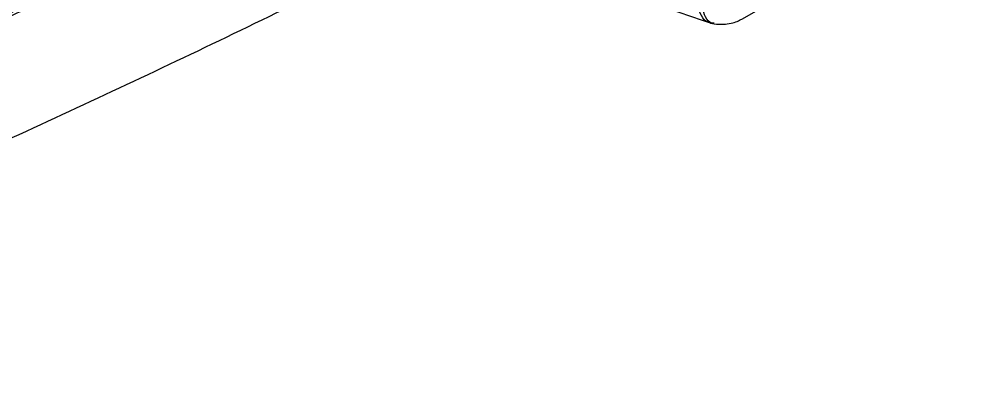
# Model space of a CAD drawing. Extents: x 8 to 113, y 1 to 87.
# Drawn here: x 18.066 to 20.524, y 3.582 to 4.563 of the extents above; entities that cross this region are included whole.
import ezdxf

# ---------------------------------------------------------------- set-up
doc = ezdxf.new("R2010")
doc.units = 0
doc.header["$MEASUREMENT"] = 0
doc.layers.add('OBJECT', color=7, linetype='CONTINUOUS')

msp = doc.modelspace()

# ---------------------------------------------------------------- linework, layer by layer
at = {"layer": 'OBJECT'}
for p, q in [((19.9425, 4.5623), (20.0291, 4.6123)), ((19.8614, 4.552), (19.8701, 4.5501))]:
    msp.add_line(p, q, dxfattribs=at)
for points, knots in [([(20.5244, 5.8056), (20.3194, 5.6979), (19.8971, 5.4761), (19.2398, 5.1468), (18.5565, 4.8162), (17.8686, 4.4952), (17.4047, 4.2887), (17.1774, 4.1875)], [0, 0, 0, 0, 0.190637, 0.392769, 0.598173, 0.803117, 1, 1, 1, 1]), ([(17.1668, 4.1747), (17.25, 4.2115), (17.4046, 4.2797), (17.6172, 4.3752), (17.7937, 4.4553), (17.9373, 4.5209), (18.0598, 4.5774), (18.1736, 4.6301), (18.357, 4.7156), (18.6093, 4.8348), (18.9125, 4.9804), (19.1966, 5.1192), (19.4538, 5.2467), (19.6533, 5.3469), (19.8071, 5.425), (19.9337, 5.4896), (20.09, 5.57), (20.276, 5.6667), (20.4242, 5.7443), (20.5099, 5.79), (20.5244, 5.7977)], [0, 0, 0, 0, 0.071655, 0.133072, 0.184261, 0.22523, 0.258397, 0.291507, 0.325145, 0.419722, 0.514664, 0.595221, 0.674581, 0.746977, 0.776419, 0.814924, 0.862775, 0.919976, 0.986531, 1, 1, 1, 1]), ([(19.1889, 5.1739), (18.9575, 5.056), (18.5068, 4.8265), (17.8363, 4.5002), (17.3943, 4.2942), (17.1795, 4.1941)], [0, 0, 0, 0, 0.351668, 0.685, 1, 1, 1, 1]), ([(17.1487, 4.2717), (17.4528, 4.4136), (18.0626, 4.698), (18.6546, 4.9956), (18.9513, 5.1447)], [0, 0, 0, 0, 0.498752, 1, 1, 1, 1]), ([(16.4798, 3.5823), (16.666, 3.6577), (17.0538, 3.8148), (17.6385, 4.0681), (18.2348, 4.339), (18.8127, 4.6139), (19.1891, 4.8042), (19.3701, 4.8957)], [0, 0, 0, 0, 0.1902424, 0.3962076, 0.6023972, 0.8087754, 1, 1, 1, 1]), ([(19.5428, 4.6902), (19.5942, 4.6624), (19.6965, 4.6073), (19.8056, 4.5706), (19.8598, 4.5524)], [0, 0, 0, 0, 0.502926, 1, 1, 1, 1]), ([(19.86, 4.5539), (19.8581, 4.554), (19.8489, 4.5547), (19.8362, 4.5694), (19.8304, 4.5883), (19.8276, 4.5974)], [0, 0, 0, 0, 0.125025, 0.577968, 1, 1, 1, 1]), ([(19.8708, 4.5517), (19.8682, 4.5518), (19.8595, 4.5519), (19.8475, 4.5657), (19.8419, 4.5836), (19.8392, 4.5923)], [0, 0, 0, 0, 0.184843, 0.60618, 1, 1, 1, 1]), ([(19.8705, 4.5501), (19.8785, 4.5493), (19.8933, 4.5478), (19.9135, 4.5509), (19.9302, 4.5559), (19.9387, 4.5603), (19.9427, 4.5624)], [0, 0, 0, 0, 0.316117, 0.581373, 0.802849, 1, 1, 1, 1])]:
    msp.add_open_spline(points, degree=3, knots=knots, dxfattribs=at)

doc.saveas('drawing.dxf')
